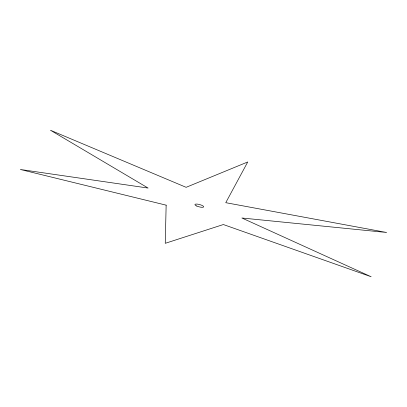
<?xml version="1.0" encoding="UTF-8"?>
<svg xmlns="http://www.w3.org/2000/svg" width="407" height="407" viewBox="0 0 407 407"><rect width="100%" height="100%" fill="white"/><g stroke="black" fill="none" stroke-linecap="round" stroke-linejoin="round"><path stroke-width="0.61" d="M166.148 205.164L165.252 243.315L223.362 224.542L371.159 276.75L241.9 218.004L386.65 232.483L225.763 202.686L247.741 161.971L186.121 187.317L50.463 130.25L148.107 188.059L20.35 169.49L166.148 205.164M196.759 206.039A4.528 1.17 14.9 0 0 203.678 206.878A4.528 1.17 14.9 0 0 197.487 204.131A4.528 1.17 14.9 0 0 196.759 206.039"/></g></svg>
